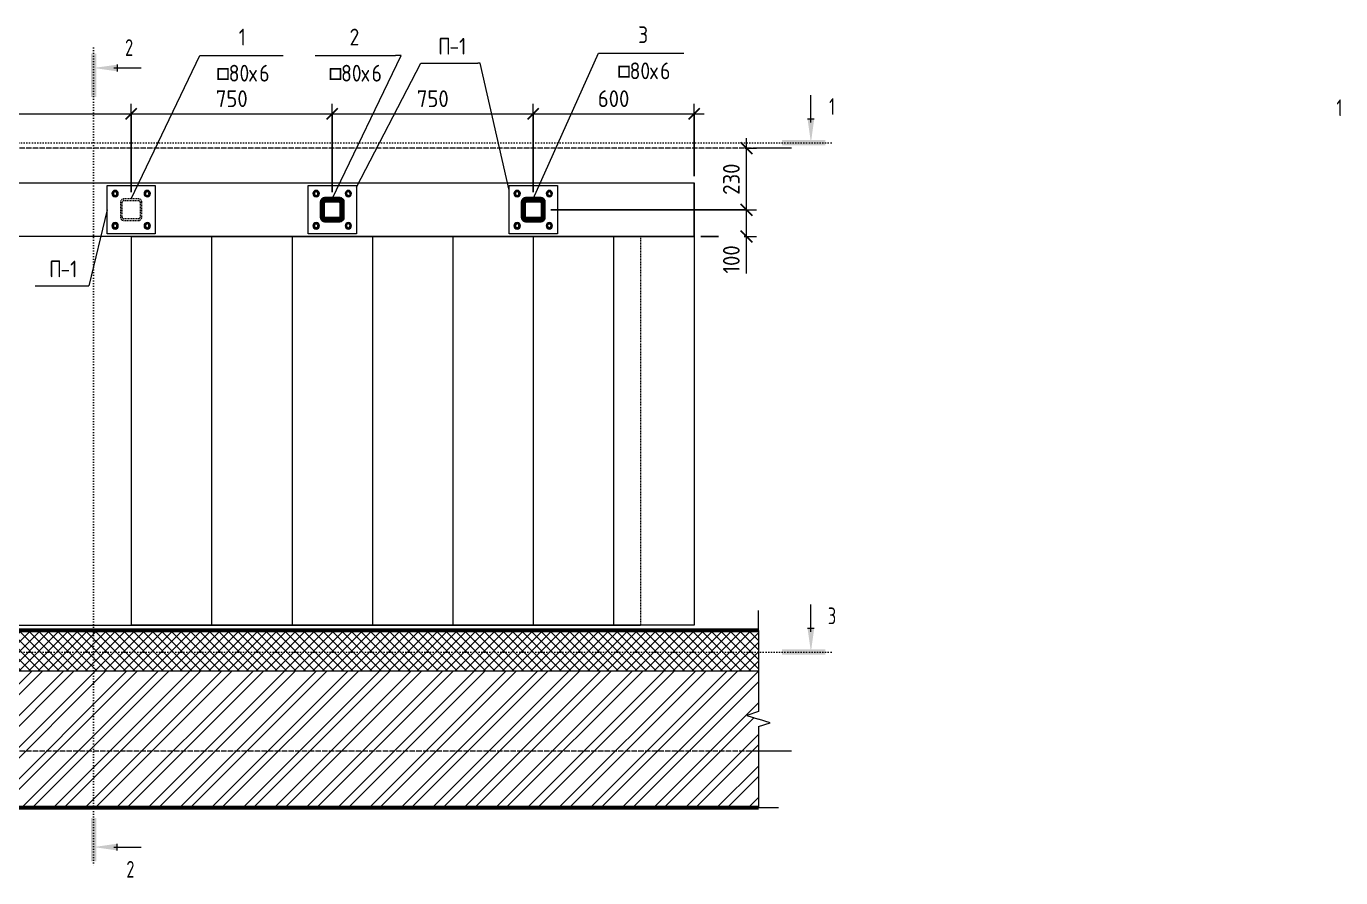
# Model space of a CAD drawing. Header units: millimetres. Extents: x 37710 to 88439, y -33428 to 33849.
# Drawn here: x 42149 to 47052, y 30673 to 33849 of the extents above; entities that cross this region are included whole.
import ezdxf

# ---------------------------------------------------------------- set-up
doc = ezdxf.new("R2010")
doc.units = ezdxf.units.MM
for name, pattern in [('01 Штриховая _4 мм_', [6, 3.5, -2.5]), ('02 Штрихпунктирная _20 мм_', [25, 20, -2.5, 0, -2.5]), ('04 Пунктир 10мм', [10, 0, -10])]:
    doc.linetypes.add(name, pattern=pattern)
for name, color, linetype, lineweight in [('AA_Dim', 7, 'Continuous', 9), ('AA_Dim-25', 7, 'Continuous', 9), ('AA_Oformlenie', 7, 'Continuous', 9), ('AA_Razrez', 7, 'Continuous', 9), ('AA_Vinoska', 7, 'Continuous', 9), ('AF_Balki', 7, 'Continuous', 20), ('AF_Element', 7, 'Continuous', 20), ('AF_Element_Опалубка', 253, 'Continuous', 20), ('AF_Perekritie', 7, 'Continuous', 20), ('AF_Perekritie_Опалубка', 253, 'Continuous', 20), ('AF_Stena', 7, 'Continuous', 60), ('AF_Stena_Опалубка', 253, 'Continuous', 20), ('KR_Colonna_KG', 7, 'Continuous', 20), ('KR_Detal', 7, 'Continuous', 20), ('KR_Fundament', 7, 'Continuous', 20), ('Оси', 7, 'Continuous', 9)]:
    doc.layers.add(name, color=color, linetype=linetype, lineweight=lineweight)
doc.styles.add('ISOCPEUR_1', font='isocpeur.ttf', dxfattribs={"width": 0.9, "height": 62.5})
doc.styles.add('ISOCPEUR_2', font='isocpeur.ttf', dxfattribs={"width": 0.85, "height": 62.5})
doc.styles.add('ISOCPEUR_3', font='isocpeur.ttf', dxfattribs={"width": 0.85, "height": 62.5})
doc.styles.add('ISOCPEUR_4', font='isocpeur.ttf', dxfattribs={"width": 0.7, "height": 62.5})
doc.dimstyles.new('01_Точн_3_знака__непрозр_', dxfattribs={"dimscale": 304.8, "dimtxt": 62.248823, "dimasz": 0.139436, "dimexe": 0.123031, "dimexo": 0.082021, "dimgap": 0.020505, "dimtad": 1, "dimdec": 3, "dimrnd": 0.001, "dimdsep": 46, "dimtxsty": 'ISOCPEUR_1', "dimblk1": 'OBLIQUE', "dimblk2": 'OBLIQUE', "dimsah": 1, "dimcen": 0.09, "dimdle": 0.123031, "dimazin": 0, "dimtfac": 1, "dimtdec": 4, "dimtix": 1, "dimtmove": 1, "dimatfit": 3, "dimfxl": 1, "dimtvp": 1, "dimtfill": 1, "dimtolj": 1, "dimtzin": 0, "dimlwd": 18, "dimlwe": 18, "dimarcsym": 2})
doc.dimstyles.new('01_Точн_3_знака__непрозр__1', dxfattribs={"dimscale": 304.8, "dimtxt": 62.248823, "dimasz": 0.139436, "dimexe": 0.123031, "dimexo": 0.082021, "dimgap": 0.020505, "dimtad": 1, "dimdec": 3, "dimrnd": 0.001, "dimdsep": 46, "dimtxsty": 'ISOCPEUR_1', "dimblk1": 'OBLIQUE', "dimblk2": 'OBLIQUE', "dimsah": 1, "dimcen": 0.09, "dimdle": 0.123031, "dimazin": 0, "dimtfac": 1, "dimtdec": 4, "dimtix": 1, "dimtmove": 0, "dimatfit": 3, "dimfxl": 1, "dimtvp": 1, "dimtfill": 1, "dimtolj": 1, "dimtzin": 0, "dimlwd": 18, "dimlwe": 18, "dimarcsym": 2})

# ---------------------------------------------------------------- blocks, each defined once
blk = doc.blocks.new('Лестница - Лестница-3665204-ВК_КМ')
at = {"layer": 'AF_Perekritie'}
for p, q in [((42540.1, 33065), (42840.1, 33065)), ((42540.1, 33065), (42540.1, 31615)), ((44040, 33065), (42840.1, 33065)), ((42840.1, 33065), (42840.1, 31615)), ((43140.1, 33065), (43140.1, 31615)), ((43440.1, 33065), (43440.1, 31615)), ((43740.1, 33065), (44040.1, 33065)), ((43740.1, 33065), (43740.1, 31615)), ((44040.1, 33065), (44340.1, 33065)), ((44040.1, 33065), (44040.1, 31615)), ((44340.1, 33065), (44640.1, 33065)), ((44340.1, 31615), (44340.1, 33065)), ((44640.1, 33065), (44640.1, 31615)), ((42840.1, 31615), (42540.1, 31615)), ((42840.1, 31615), (44040, 31615)), ((44040.1, 31615), (43740.1, 31615)), ((44340.1, 31615), (44040.1, 31615)), ((44640.1, 31615), (44340.1, 31615))]:
    blk.add_line(p, q, dxfattribs=at)
blk = doc.blocks.new('Песок ср крупн - Песок ср крупн-3745068-ВК_КМ')
at = {"layer": 'AF_Element'}
for p, q in [((42840.1, 33065), (44400.6, 33065)), ((42840.1, 33065), (42840.1, 31615)), ((44400.6, 33065), (44440.1, 33065)), ((44400.6, 31615), (42840.1, 31615)), ((44440.1, 31615), (44400.6, 31615))]:
    blk.add_line(p, q, dxfattribs=at)
blk = doc.blocks.new('243_Профиль гнутый сварной квадратный _НесКол_2ур_ - 80х6-3830769-ВК_КМ')
at = {"layer": 'KR_Colonna_KG', "lineweight": 60}
for p, q in [((-40, 28), (-40, -28)), ((-34, -28), (-34, 28)), ((28, 40), (-28, 40)), ((-28, 34), (28, 34)), ((34, 28), (34, -28)), ((40, -28), (40, 28)), ((28, -34), (-28, -34)), ((-28, -40), (28, -40))]:
    blk.add_line(p, q, dxfattribs=at)
for centre, radius, start, end in [((-28, 28), 12, 90, 180), ((-28, 28), 6, 90, 180), ((28, 28), 12, 360, 90), ((28, 28), 6, 0, 90), ((-28, -28), 12, 180, 270), ((-28, -28), 6, 180, 270), ((28, -28), 6, 270, 0), ((28, -28), 12, 270, 360)]:
    blk.add_arc(centre, radius, start, end, dxfattribs=at)
blk = doc.blocks.new('354_Прокат Лист _НесКаркас_РабПлоск_ - 354_Прокат Лист _НесКаркас_РабПлоск_-3812820-ВК_КМ')
at = {"layer": 'AF_Balki'}
for p, q in [((-40, -90), (-40, 90)), ((-40, 90), (140, 90)), ((140, 90), (140, -90)), ((140, -90), (-40, -90))]:
    blk.add_line(p, q, dxfattribs=at)
blk = doc.blocks.new('354_Анкер клиновой _СоедНесК_РабПлоск_ - M12x120_20-3789180-ВК_КМ')
at = {"layer": 'KR_Detal'}
for start, end in [(120, 180), (90, 120), (60, 90), (360, 60), (180, 240), (240, 270), (270, 300), (300, 360)]:
    blk.add_arc((0, 0), 9, start, end, dxfattribs=at)
for points in [[(-9, 5.2), (-8.3, 5.6), (-6.8, 6.5), (-5.3, 7.3), (-4.5, 7.8)], [(-9, 0), (-9, 0.9), (-9, 2.7), (-9, 4.4), (-9, 5.2)], [(-4.5, 7.8), (-3.7, 8.2), (-2.2, 9.1), (-0.7, 10), (0, 10.4)], [(0, 10.4), (0.7, 10), (2.2, 9.1), (3.7, 8.2), (4.5, 7.8)], [(4.5, 7.8), (5.3, 7.3), (6.8, 6.5), (8.3, 5.6), (9, 5.2)], [(9, 5.2), (9, 4.4), (9, 2.7), (9, 0.9), (9, 0)], [(-9, -5.2), (-9, -4.4), (-9, -2.7), (-9, -0.9), (-9, 0)], [(-4.5, -7.8), (-5.3, -7.3), (-6.8, -6.5), (-8.3, -5.6), (-9, -5.2)], [(0, -10.4), (-0.7, -10), (-2.2, -9.1), (-3.7, -8.2), (-4.5, -7.8)], [(4.5, -7.8), (3.7, -8.2), (2.2, -9.1), (0.7, -10), (0, -10.4)], [(9, -5.2), (8.3, -5.6), (6.8, -6.5), (5.3, -7.3), (4.5, -7.8)], [(9, 0), (9, -0.9), (9, -2.7), (9, -4.4), (9, -5.2)]]:
    blk.add_open_spline(points, degree=3, dxfattribs=at)
blk = doc.blocks.new('243_Профиль гнутый сварной квадратный _НесКол_2ур_ - 80х6-3831150-ВК_КМ')
at = {"layer": 'KR_Colonna_KG', "lineweight": 60}
for p, q in [((-40, 28), (-40, -28)), ((-34, -28), (-34, 28)), ((28, 40), (-28, 40)), ((-28, 34), (28, 34)), ((34, 28), (34, -28)), ((40, -28), (40, 28)), ((28, -34), (-28, -34)), ((-28, -40), (28, -40))]:
    blk.add_line(p, q, dxfattribs=at)
for centre, radius, start, end in [((-28, 28), 12, 90, 180), ((-28, 28), 6, 90, 180), ((28, 28), 12, 360, 90), ((28, 28), 6, 0, 90), ((-28, -28), 12, 180, 270), ((-28, -28), 6, 180, 270), ((28, -28), 12, 270, 360), ((28, -28), 6, 270, 0)]:
    blk.add_arc(centre, radius, start, end, dxfattribs=at)
blk = doc.blocks.new('354_Шайба_ГОСТ 11371-78_СоедНесК_РабПлоск_ - Шайба_ГОСТ 11371-78-V1-ВК_КМ')
at = {"layer": 'KR_Detal'}
for start, end in [(0, 180), (180, 0)]:
    blk.add_arc((0, 0), 12, start, end, dxfattribs=at)
at = {"layer": 'KR_Detal', "linetype": '01 Штриховая _4 мм_', "lineweight": 9}
for start, end in [(0, 180), (180, 360)]:
    blk.add_arc((0, 0), 6.5, start, end, dxfattribs=at)
blk = doc.blocks.new('243_Профиль гнутый сварной квадратный _НесКол_2ур_ - 80х6-3831528-ВК_КМ')
at = {"layer": 'KR_Colonna_KG', "linetype": '01 Штриховая _4 мм_', "lineweight": 9}
for p, q in [((-40, 28), (-40, -28)), ((-34, -28), (-34, 28)), ((28, 40), (-28, 40)), ((-28, 34), (28, 34)), ((34, 28), (34, -28)), ((40, -28), (40, 28)), ((28, -34), (-28, -34)), ((-28, -40), (28, -40))]:
    blk.add_line(p, q, dxfattribs=at)
for centre, radius, start, end in [((-28, 28), 12, 90, 180), ((-28, 28), 6, 90, 180), ((28, 28), 12, 360, 90), ((28, 28), 6, 0, 90), ((-28, -28), 12, 180, 270), ((-28, -28), 6, 180, 270), ((28, -28), 12, 270, 360), ((28, -28), 6, 270, 0)]:
    blk.add_arc(centre, radius, start, end, dxfattribs=at)
blk = doc.blocks.new('011_ЛинияОбрыва _ЭлУзла_Линия_ - Тип 1-3698684-ВК_КМ')
at = {"layer": 'AA_Oformlenie'}
for p, q in [((0, 0), (302.5, 0)), ((358.2, 0), (660, 0))]:
    blk.add_line(p, q, dxfattribs=at)
blk = doc.blocks.new('011_ЛинияОбрыва _ЭлУзла_Линия_ - Тип 1-3699770-ВК_КМ')
at = {"layer": 'AA_Oformlenie'}
for p, q in [((0, 0), (3692.5, 0)), ((3748.2, 0), (6563.7, 0))]:
    blk.add_line(p, q, dxfattribs=at)
blk = doc.blocks.new('DIMBLOCK6-ВК_КМ')
at = {"layer": 'AA_Dim-25', "lineweight": 18}
for p, q in [((41540.1, 33230), (41540.1, 33560)), ((42540.1, 33230), (42540.1, 33560)), ((41540.1, 33522.5), (42540.1, 33522.5)), ((41540.1, 33522.5), (41540.1, 33230)), ((42540.1, 33522.5), (42540.1, 33230))]:
    blk.add_line(p, q, dxfattribs=at)
at = {"layer": 'AA_Dim-25', "lineweight": 30}
for p, q in [((41540.1, 33522.5), (41561.3, 33543.7)), ((42540.1, 33522.5), (42561.3, 33543.7)), ((41540.1, 33522.5), (41518.8, 33501.2)), ((42540.1, 33522.5), (42518.8, 33501.2))]:
    blk.add_line(p, q, dxfattribs=at)
at = {"layer": 'AA_Dim-25', "color": 0, "lineweight": 18, "insert": (41966.4, 33610.4), "char_height": 62.5, "width": 176.691, "attachment_point": 1, "line_spacing_factor": 1.149209, "style": 'ISOCPEUR_1', "bg_fill": 3, "box_fill_scale": 1.25, "bg_fill_color": 256, "bg_fill_true_color": 13158600, "bg_fill_transparency": 0}
blk.add_mtext('1000', dxfattribs=at)
blk = doc.blocks.new('_Oblique')
at = {"color": 0, "linetype": 'ByBlock', "lineweight": -2}
blk.add_line((-0.5, -0.5), (0.5, 0.5), dxfattribs=at)
blk = doc.blocks.new('DIMBLOCK7-ВК_КМ')
at = {"layer": 'AA_Dim-25', "lineweight": 18}
for p, q in [((42540.1, 33230), (42540.1, 33560)), ((43290.1, 33230), (43290.1, 33560)), ((42540.1, 33522.5), (43290.1, 33522.5)), ((42540.1, 33522.5), (42540.1, 33230)), ((43290.1, 33522.5), (43290.1, 33230))]:
    blk.add_line(p, q, dxfattribs=at)
at = {"layer": 'AA_Dim-25', "lineweight": 30}
for p, q in [((42540.1, 33522.5), (42561.3, 33543.7)), ((43290.1, 33522.5), (43311.3, 33543.7)), ((42540.1, 33522.5), (42518.8, 33501.2)), ((43290.1, 33522.5), (43268.8, 33501.2))]:
    blk.add_line(p, q, dxfattribs=at)
at = {"layer": 'AA_Dim-25', "color": 0, "lineweight": 18, "insert": (42855.8, 33610.4), "char_height": 62.5, "width": 142.215, "attachment_point": 1, "line_spacing_factor": 1.149209, "style": 'ISOCPEUR_1', "bg_fill": 3, "box_fill_scale": 1.25, "bg_fill_color": 256, "bg_fill_true_color": 13158600, "bg_fill_transparency": 0}
blk.add_mtext('750', dxfattribs=at)
blk = doc.blocks.new('DIMBLOCK8-ВК_КМ')
at = {"layer": 'AA_Dim-25', "lineweight": 18}
for p, q in [((43290.1, 33230), (43290.1, 33560)), ((44040.1, 33230), (44040.1, 33560)), ((43290.1, 33522.5), (44040.1, 33522.5)), ((43290.1, 33522.5), (43290.1, 33230)), ((44040.1, 33522.5), (44040.1, 33230))]:
    blk.add_line(p, q, dxfattribs=at)
at = {"layer": 'AA_Dim-25', "lineweight": 30}
for p, q in [((43290.1, 33522.5), (43311.3, 33543.7)), ((44040.1, 33522.5), (44061.3, 33543.7)), ((43290.1, 33522.5), (43268.8, 33501.2)), ((44040.1, 33522.5), (44018.8, 33501.2))]:
    blk.add_line(p, q, dxfattribs=at)
at = {"layer": 'AA_Dim-25', "color": 0, "lineweight": 18, "insert": (43605.8, 33610.4), "char_height": 62.5, "width": 142.215, "attachment_point": 1, "line_spacing_factor": 1.149209, "style": 'ISOCPEUR_1', "bg_fill": 3, "box_fill_scale": 1.25, "bg_fill_color": 256, "bg_fill_true_color": 13158600, "bg_fill_transparency": 0}
blk.add_mtext('750', dxfattribs=at)
blk = doc.blocks.new('DIMBLOCK9-ВК_КМ')
at = {"layer": 'AA_Dim-25', "lineweight": 18}
for p, q in [((44040.1, 33230), (44040.1, 33560)), ((44640.1, 33290), (44640.1, 33560)), ((44040.1, 33522.5), (44677.6, 33522.5)), ((44040.1, 33522.5), (44040.1, 33230)), ((44640.1, 33522.5), (44640.1, 33290))]:
    blk.add_line(p, q, dxfattribs=at)
at = {"layer": 'AA_Dim-25', "lineweight": 30}
for p, q in [((44040.1, 33522.5), (44061.3, 33543.7)), ((44640.1, 33522.5), (44661.3, 33543.7)), ((44040.1, 33522.5), (44018.8, 33501.2)), ((44640.1, 33522.5), (44618.8, 33501.2))]:
    blk.add_line(p, q, dxfattribs=at)
at = {"layer": 'AA_Dim-25', "color": 0, "lineweight": 18, "insert": (44280.8, 33610.4), "char_height": 62.5, "width": 142.215, "attachment_point": 1, "line_spacing_factor": 1.149209, "style": 'ISOCPEUR_1', "bg_fill": 3, "box_fill_scale": 1.25, "bg_fill_color": 256, "bg_fill_true_color": 13158600, "bg_fill_transparency": 0}
blk.add_mtext('600', dxfattribs=at)
blk = doc.blocks.new('043_М_Балки_Полка - Позиция_дп8-3812752-ВК_КМ')
at = {"layer": 'AA_Vinoska'}
blk.add_line((-4, 0), (4, 0), dxfattribs=at)
blk = doc.blocks.new('DIMBLOCK16-ВК_КМ')
at = {"layer": 'AA_Dim-25', "lineweight": 18}
for p, q in [((44105.1, 33165), (44873.2, 33165)), ((44835.7, 33165), (44105.1, 33165)), ((44835.7, 33027.5), (44835.7, 33165)), ((44835.7, 33059.7), (44835.7, 33115)), ((44665.1, 33065), (44873.2, 33065)), ((44835.7, 33065), (44665.1, 33065)), ((44835.7, 32927), (44835.7, 33059.7))]:
    blk.add_line(p, q, dxfattribs=at)
at = {"layer": 'AA_Dim-25', "lineweight": 30}
for p, q in [((44835.7, 33165), (44814.4, 33186.2)), ((44835.7, 33165), (44856.9, 33143.7)), ((44835.7, 33065), (44814.4, 33086.2)), ((44835.7, 33065), (44856.9, 33043.7))]:
    blk.add_line(p, q, dxfattribs=at)
at = {"layer": 'AA_Dim-25', "color": 0, "lineweight": 18, "insert": (44747.8, 32927), "char_height": 62.5, "width": 129.286, "attachment_point": 1, "rotation": 90, "line_spacing_factor": 1.149209, "style": 'ISOCPEUR_1', "bg_fill": 3, "box_fill_scale": 1.25, "bg_fill_color": 256, "bg_fill_true_color": 13158600, "bg_fill_transparency": 0}
blk.add_mtext('100', dxfattribs=at)
blk = doc.blocks.new('DIMBLOCK17-ВК_КМ')
at = {"layer": 'AA_Dim-25', "lineweight": 30}
for p, q in [((44835.7, 33395), (44814.4, 33416.2)), ((44835.7, 33395), (44856.9, 33373.7)), ((44835.7, 33165), (44814.4, 33186.2)), ((44835.7, 33165), (44856.9, 33143.7))]:
    blk.add_line(p, q, dxfattribs=at)
at = {"layer": 'AA_Dim-25', "lineweight": 18}
for p, q in [((44830.6, 33395), (44873.2, 33395)), ((44835.7, 33395), (44830.6, 33395)), ((44835.7, 33165), (44835.7, 33432.5)), ((44105.1, 33165), (44873.2, 33165)), ((44835.7, 33165), (44105.1, 33165))]:
    blk.add_line(p, q, dxfattribs=at)
at = {"layer": 'AA_Dim-25', "color": 0, "lineweight": 18, "insert": (44747.8, 33220.7), "char_height": 62.5, "width": 142.215, "attachment_point": 1, "rotation": 90, "line_spacing_factor": 1.149209, "style": 'ISOCPEUR_1', "bg_fill": 3, "box_fill_scale": 1.25, "bg_fill_color": 256, "bg_fill_true_color": 13158600, "bg_fill_transparency": 0}
blk.add_mtext('230', dxfattribs=at)
blk = doc.blocks.new('043_М_КолонныКМ - Позиция_Наименование_дп14-3816205-ВК_КМ')
at = {"layer": 'AA_Vinoska'}
blk.add_line((-6, 0), (6, 0), dxfattribs=at)
blk = doc.blocks.new('Разрез - Номер узла_ спереди-394134-ВК_КМ')
at = {"layer": 'AA_Razrez'}
for points in [[(7.33, 0.4), (7.33, -0.39), (0.87, -0.39), (0.87, 0.4)], [(3.5, -3.53), (2.5, -3.53), (3, 0)]]:
    blk.add_hatch(color=256, dxfattribs=at).paths.add_polyline_path(points)
for p, q in [((2.5, -3.53), (3.5, -3.53)), ((3, -3), (3, -7.1))]:
    blk.add_line(p, q, dxfattribs=at)
blk = doc.blocks.new('Разрез - Номер узла_ сзади-394133-ВК_КМ')
at = {"layer": 'AA_Razrez'}
for points in [[(7.33, 0.4), (7.33, -0.39), (0.87, -0.39), (0.87, 0.4)], [(3.5, -3.53), (2.5, -3.53), (3, 0)]]:
    blk.add_hatch(color=256, dxfattribs=at).paths.add_polyline_path(points)
for p, q in [((2.5, -3.53), (3.5, -3.53)), ((3, -3), (3, -7.1))]:
    blk.add_line(p, q, dxfattribs=at)

msp = doc.modelspace()

# ---------------------------------------------------------------- hatches: boundary and pattern name
at = {"layer": 'AF_Stena', "lineweight": 9}
h = msp.add_hatch(dxfattribs=at)
h.set_pattern_fill('FP_1', color=256, style=0, pattern_type=2)
h.set_pattern_definition([(45, (0, 0), (-17.67767, 17.67767), []), (135, (0, 0), (-17.67767, -17.67767), [])])
h.paths.add_polyline_path([(44880.0616, 31445), (44880.0616, 31595), (38316.4073, 31595), (38316.4073, 31445), (43440.179, 31445)])
h = msp.add_hatch(dxfattribs=at)
h.set_pattern_fill('FP_2', color=256, style=0, pattern_type=2)
h.set_pattern_definition([(45, (0, 0), (-58.93311, 58.93311), []), (45, (39.29, 0), (-58.93311, 58.93311), [])])
h.paths.add_polyline_path([(44880.0616, 30935), (44880.0616, 31236.8457), (44860.4353, 31236.8457), (44860.4353, 31265), (44880.0616, 31265), (44836.7603, 31278.75), (44880.0616, 31292.5), (44880.0616, 31445), (38316.4073, 31445), (38316.4073, 31293.1543), (38336.0337, 31293.1543), (38336.0337, 31265), (38316.4073, 31265), (38359.7086, 31251.25), (38316.4073, 31237.5), (38316.4073, 30935), (41131.9073, 30935), (41131.9073, 30954.6264), (41160.0616, 30954.6264), (41160.0616, 30935), (41173.8116, 30978.3013), (41187.5616, 30935), (44860.4353, 30935)])

# ---------------------------------------------------------------- linework, layer by layer
at = {"layer": 'AA_Razrez', "linetype": '04 Пунктир 10мм'}
msp.add_line((45150.9091, 31515), (37775.8071, 31515), dxfattribs=at)
at = {"layer": 'AA_Vinoska'}
for p, q in [((42795.9087, 33740.244), (42806.7061, 33740.244)), ((43547.4837, 33740.244), (43525.8468, 33740.244)), ((44283.34, 33748.977), (44302.3873, 33748.977)), ((43620.2344, 33711.1122), (43632.7365, 33711.1122)), ((43841.3991, 33711.1122), (43832.7365, 33711.1122)), ((42450.0616, 33165), (42381.6, 32880.433)), ((44880.0616, 31595), (44880.0616, 31670)), ((44880.0616, 31292.5), (44836.7603, 31278.75)), ((44836.7603, 31278.75), (44880.0616, 31265)), ((44923.3867, 31250.9228), (44880.0616, 31265)), ((44880.0616, 31236.8457), (44923.3867, 31250.9228)), ((44880.0616, 30935), (44955.0616, 30935))]:
    msp.add_line(p, q, dxfattribs=at)
at = {"layer": 'AF_Stena', "linetype": '01 Штриховая _4 мм_', "lineweight": 20}
msp.add_line((44440.0616, 33065), (44440.0616, 31615), dxfattribs=at)
at = {"layer": 'AF_Stena_Опалубка'}
for p, q in [((38680.0616, 33265), (44640.0616, 33265)), ((44640.0616, 33065), (44640.0616, 33265)), ((44640.0616, 33065), (38680.0616, 33065)), ((38316.4073, 31445), (44880.0616, 31445))]:
    msp.add_line(p, q, dxfattribs=at)
at = {"layer": 'AF_Stena_Опалубка', "lineweight": 60}
for p, q in [((44880.0616, 31595), (38316.4073, 31595)), ((41187.5616, 30935), (44880.0616, 30935))]:
    msp.add_line(p, q, dxfattribs=at)
at = {"layer": 'KR_Fundament'}
for p, q in [((38480.0616, 33265), (44640.0616, 33265)), ((44640.0616, 33265), (44640.0616, 31615)), ((38680.0616, 31615), (44440.0616, 31615)), ((44640.0616, 31615), (44440.1112, 31615))]:
    msp.add_line(p, q, dxfattribs=at)
at = {"layer": 'Оси', "linetype": '02 Штрихпунктирная _20 мм_'}
for p, q in [((44878.782, 33395), (38284.0156, 33395)), ((44878.782, 31145), (38284.0156, 31145))]:
    msp.add_line(p, q, dxfattribs=at)
at = {"layer": 'Оси'}
for p, q in [((45003.782, 33395), (44878.782, 33395)), ((45003.782, 31145), (44878.782, 31145))]:
    msp.add_line(p, q, dxfattribs=at)

# ---------------------------------------------------------------- block references
at = {"layer": 'AA_Oformlenie'}
for name, p, rotation in [('011_ЛинияОбрыва _ЭлУзла_Линия_ - Тип 1-3698684-ВК_КМ', (44880.0616, 31595), 270), ('011_ЛинияОбрыва _ЭлУзла_Линия_ - Тип 1-3699770-ВК_КМ', (44880.0616, 30935), 180)]:
    msp.add_blockref(name, p, dxfattribs=dict(at, rotation=rotation))
at = {"layer": 'AA_Razrez', "xscale": 24.99999999999999, "yscale": 24.99999999999999, "zscale": 24.99999999999999}
for p, rotation in [((45150.9091, 33415), 180), ((45150.9091, 31515), 180), ((42400.0616, 30712.3152), 89.99999999999947)]:
    msp.add_blockref('Разрез - Номер узла_ спереди-394134-ВК_КМ', p, dxfattribs=dict(at, rotation=rotation))
at = {"layer": 'AA_Vinoska', "xscale": 24.99999999999999, "yscale": 24.99999999999999, "zscale": 24.99999999999999}
for name, p in [('043_М_КолонныКМ - Позиция_Наименование_дп14-3816205-ВК_КМ', (42956.7061, 33740.244)), ('043_М_КолонныКМ - Позиция_Наименование_дп14-3816205-ВК_КМ', (43375.8468, 33740.244)), ('043_М_КолонныКМ - Позиция_Наименование_дп14-3816205-ВК_КМ', (44452.3873, 33748.977)), ('043_М_Балки_Полка - Позиция_дп8-3812752-ВК_КМ', (43732.7365, 33711.1122)), ('043_М_Балки_Полка - Позиция_дп8-3812752-ВК_КМ', (42281.6, 32880.433))]:
    msp.add_blockref(name, p, dxfattribs=at)
at = {"layer": 'AF_Balki'}
for p in [(42490.0616, 33165), (43240.0616, 33165), (43990.0616, 33165)]:
    msp.add_blockref('354_Прокат Лист _НесКаркас_РабПлоск_ - 354_Прокат Лист _НесКаркас_РабПлоск_-3812820-ВК_КМ', p, dxfattribs=at)
at = {"layer": 'AF_Element_Опалубка'}
msp.add_blockref('Песок ср крупн - Песок ср крупн-3745068-ВК_КМ', (0, 0), dxfattribs=at)
at = {"layer": 'AF_Perekritie_Опалубка'}
msp.add_blockref('Лестница - Лестница-3665204-ВК_КМ', (0, 0), dxfattribs=at)
at = {"layer": 'KR_Colonna_KG', "linetype": '01 Штриховая _4 мм_', "lineweight": 9}
msp.add_blockref('243_Профиль гнутый сварной квадратный _НесКол_2ур_ - 80х6-3831528-ВК_КМ', (42540.0616, 33165), dxfattribs=at)
at = {"layer": 'KR_Colonna_KG', "lineweight": 60}
for name, p in [('243_Профиль гнутый сварной квадратный _НесКол_2ур_ - 80х6-3831150-ВК_КМ', (43290.0616, 33165)), ('243_Профиль гнутый сварной квадратный _НесКол_2ур_ - 80х6-3830769-ВК_КМ', (44040.0616, 33165))]:
    msp.add_blockref(name, p, dxfattribs=at)
at = {"layer": 'KR_Detal', "linetype": '01 Штриховая _4 мм_', "lineweight": 9}
for p in [(42480.0616, 33225), (42600.0616, 33225), (43230.0616, 33225), (43350.0616, 33225), (43980.0616, 33225), (44100.0616, 33225), (42480.0616, 33105), (42600.0616, 33105), (43230.0616, 33105), (43350.0616, 33105), (43980.0616, 33105), (44100.0616, 33105)]:
    msp.add_blockref('354_Шайба_ГОСТ 11371-78_СоедНесК_РабПлоск_ - Шайба_ГОСТ 11371-78-V1-ВК_КМ', p, dxfattribs=at)
at = {"layer": 'KR_Detal'}
for p in [(42480.0616, 33225), (42600.0616, 33225), (43230.0616, 33225), (43350.0616, 33225), (43980.0616, 33225), (44100.0616, 33225), (42480.0616, 33105), (42600.0616, 33105), (43230.0616, 33105), (43350.0616, 33105), (43980.0616, 33105), (44100.0616, 33105)]:
    msp.add_blockref('354_Анкер клиновой _СоедНесК_РабПлоск_ - M12x120_20-3789180-ВК_КМ', p, dxfattribs=at)

# ---------------------------------------------------------------- texts
at = {"layer": 'AA_Razrez', "char_height": 62.5, "attachment_point": 1, "style": 'ISOCPEUR_4'}
for s, insert, width in [('\\fISOCPEUR|b0|i0|c204|p34|;\\W.7;2', (42517.4148, 33801.1397), 37.879734), ('\\fISOCPEUR|b0|i0|c204|p34|;\\W.7;1', (45143.8947, 33581.1728), 26.656109), ('\\fISOCPEUR|b0|i0|c204|p34|;\\W.7;1', (47036.7773, 33576.3793), 26.656109), ('\\fISOCPEUR|b0|i0|c204|p34|;\\W.7;3', (45139.3447, 31681.1728), 37.879734), ('\\fISOCPEUR|b0|i0|c204|p34|;\\W.7;2', (42522.2084, 30735.5307), 37.879734)]:
    msp.add_mtext(s, dxfattribs=dict(at, insert=insert, width=width))
at = {"layer": 'AA_Vinoska', "char_height": 62.5, "attachment_point": 1}
for s, insert, width, style in [('\\fISOCPEUR|b0|i0|c204|p34|;\\W.85;1', (42941.288, 33840.3072), 32.368133, 'ISOCPEUR_2'), ('\\fISOCPEUR|b0|i0|c204|p34|;\\W.85;2', (43354.9038, 33840.3072), 45.99682, 'ISOCPEUR_2'), ('\\fISOCPEUR|b0|i0|c204|p34|;\\W.85;3', (44431.4443, 33849.0402), 45.99682, 'ISOCPEUR_2'), ('\\fISOCPEUR|b0|i0|c204|p34|;\\W.85;П', (43685.1891, 33806.0465), 51.107578, 'ISOCPEUR_2'), ('-1', (43727.3571, 33806.0465), 78.364953, 'ISOCPEUR_2'), ('\\fISOCPEUR|b0|i0|c130|p34|;\\W.85;□', (44351.8634, 33714.2991), 57.921922, 'ISOCPEUR_3'), ('80', (44399.6538, 33714.2991), 91.993641, 'ISOCPEUR_2'), ('\\fISOCPEUR|b0|i0|c204|p34|;\\W.85;х', (44475.5561, 33714.2991), 45.99682, 'ISOCPEUR_2'), ('\\fISOCPEUR|b0|i0|c204|p34|;\\W.85;6', (44513.5073, 33714.2991), 45.99682, 'ISOCPEUR_2'), ('\\fISOCPEUR|b0|i0|c204|p34|;\\W.85;П', (42234.0526, 32975.3673), 51.107578, 'ISOCPEUR_2'), ('-1', (42276.2206, 32975.3673), 78.364953, 'ISOCPEUR_2')]:
    msp.add_mtext(s, dxfattribs=dict(at, insert=insert, width=width, style=style))

# ---------------------------------------------------------------- next in the draw order: dimensions: what is measured, and where the dimension line sits
at = {"layer": 'AA_Dim', "lineweight": 18}
dim = msp.add_linear_dim(base=(42540.0616, 33522.4641), p1=(41540.0616, 33205), p2=(42540.0616, 33205), dimstyle='01_Точн_3_знака__непрозр__1', override={"dimpost": '<>', "dimfxl": 1000}, dxfattribs=at)
dim.commit()
dim.dimension.update_dxf_attribs({"geometry": 'DIMBLOCK6-ВК_КМ', "text_midpoint": (42040.0616, 33559.9641)})

# ---------------------------------------------------------------- next in the draw order: linework, layer by layer
at = {"layer": 'AA_Razrez', "linetype": '04 Пунктир 10мм'}
msp.add_line((42400.0616, 33768.678), (42400.0616, 30712.3152), dxfattribs=at)

# ---------------------------------------------------------------- next in the draw order: dimensions: what is measured, and where the dimension line sits
at = {"layer": 'AA_Dim', "lineweight": 18}
dim = msp.add_linear_dim(base=(43290.0616, 33522.4641), p1=(42540.0616, 33205), p2=(43290.0616, 33205), dimstyle='01_Точн_3_знака__непрозр__1', override={"dimpost": '<>', "dimfxl": 750}, dxfattribs=at)
dim.commit()
dim.dimension.update_dxf_attribs({"geometry": 'DIMBLOCK7-ВК_КМ', "text_midpoint": (42915.0616, 33559.9641)})

# ---------------------------------------------------------------- next in the draw order: linework, layer by layer
at = {"layer": 'AA_Vinoska'}
msp.add_line((42540.0616, 33205), (42795.9087, 33740.244), dxfattribs=at)

# ---------------------------------------------------------------- next in the draw order: block references
at = {"layer": 'AA_Razrez', "extrusion": (0, 0, -1), "xscale": 24.99999999999999, "yscale": 24.99999999999999, "zscale": 24.99999999999999, "rotation": 270.0000000000003}
msp.add_blockref('Разрез - Номер узла_ сзади-394133-ВК_КМ', (-42400.0616, 33768.678), dxfattribs=at)

# ---------------------------------------------------------------- next in the draw order: texts
at = {"layer": 'AA_Vinoska', "char_height": 62.5, "attachment_point": 1}
for s, insert, width, style in [('\\fISOCPEUR|b0|i0|c130|p34|;\\W.85;□', (42856.1822, 33705.566), 57.921922, 'ISOCPEUR_3'), ('80', (42903.9725, 33705.566), 91.993641, 'ISOCPEUR_2'), ('\\fISOCPEUR|b0|i0|c204|p34|;\\W.85;6', (43017.8261, 33705.566), 45.99682, 'ISOCPEUR_2'), ('\\fISOCPEUR|b0|i0|c204|p34|;\\W.85;х', (42979.8749, 33705.566), 45.99682, 'ISOCPEUR_2')]:
    msp.add_mtext(s, dxfattribs=dict(at, insert=insert, width=width, style=style))

# ---------------------------------------------------------------- next in the draw order: dimensions: what is measured, and where the dimension line sits
at = {"layer": 'AA_Dim', "lineweight": 18}
dim = msp.add_linear_dim(base=(44040.0616, 33522.4641), p1=(43290.0616, 33205), p2=(44040.0616, 33205), dimstyle='01_Точн_3_знака__непрозр__1', override={"dimpost": '<>', "dimfxl": 750}, dxfattribs=at)
dim.commit()
dim.dimension.update_dxf_attribs({"geometry": 'DIMBLOCK8-ВК_КМ', "text_midpoint": (43665.0616, 33559.9641)})

# ---------------------------------------------------------------- next in the draw order: linework, layer by layer
at = {"layer": 'AA_Vinoska'}
for p, q in [((43290.0616, 33205), (43547.4837, 33740.244)), ((43380.3544, 33248.8136), (43620.2344, 33711.1122)), ((43950.0616, 33238.2952), (43841.3991, 33711.1122))]:
    msp.add_line(p, q, dxfattribs=at)

# ---------------------------------------------------------------- next in the draw order: texts
at = {"layer": 'AA_Vinoska', "char_height": 62.5, "attachment_point": 1}
for s, insert, width, style in [('\\fISOCPEUR|b0|i0|c130|p34|;\\W.85;□', (43275.3229, 33705.566), 57.921922, 'ISOCPEUR_3'), ('80', (43323.1133, 33705.566), 91.993641, 'ISOCPEUR_2'), ('\\fISOCPEUR|b0|i0|c204|p34|;\\W.85;6', (43436.9668, 33705.566), 45.99682, 'ISOCPEUR_2'), ('\\fISOCPEUR|b0|i0|c204|p34|;\\W.85;х', (43399.0156, 33705.566), 45.99682, 'ISOCPEUR_2')]:
    msp.add_mtext(s, dxfattribs=dict(at, insert=insert, width=width, style=style))

# ---------------------------------------------------------------- next in the draw order: dimensions: what is measured, and where the dimension line sits
at = {"layer": 'AA_Dim', "lineweight": 18}
dim = msp.add_linear_dim(base=(44640.0616, 33522.4641), p1=(44040.0616, 33205), p2=(44640.0616, 33265), dimstyle='01_Точн_3_знака__непрозр__1', override={"dimpost": '<>', "dimfxl": 602.992537}, dxfattribs=at)
dim.commit()
dim.dimension.update_dxf_attribs({"geometry": 'DIMBLOCK9-ВК_КМ', "text_midpoint": (44340.0616, 33559.9641)})

# ---------------------------------------------------------------- next in the draw order: dimensions: what is measured, and where the dimension line sits
dim = msp.add_linear_dim(base=(44835.6863, 33165), p1=(44640.0616, 33065), p2=(44080.0616, 33165), angle=90, dimstyle='01_Точн_3_знака__непрозр_', override={"dimpost": '<>', "dimfxl": 568.858506}, dxfattribs=at)
dim.commit()
dim.dimension.update_dxf_attribs({"geometry": 'DIMBLOCK16-ВК_КМ', "text_midpoint": (44789.4495, 32991.6158), "dimtype": 160, "text_rotation": 90})

# ---------------------------------------------------------------- next in the draw order: dimensions: what is measured, and where the dimension line sits
dim = msp.add_linear_dim(base=(44835.6863, 33395), p1=(44080.0616, 33165), p2=(44805.6343, 33395), angle=90, dimstyle='01_Точн_3_знака__непрозр__1', override={"dimpost": '<>', "dimfxl": 761.154191}, dxfattribs=at)
dim.commit()
dim.dimension.update_dxf_attribs({"geometry": 'DIMBLOCK17-ВК_КМ', "text_midpoint": (44798.1863, 33280)})

# ---------------------------------------------------------------- next in the draw order: linework, layer by layer
at = {"layer": 'AA_Razrez', "linetype": '04 Пунктир 10мм'}
msp.add_line((45150.9091, 33415), (37724.7853, 33415), dxfattribs=at)
at = {"layer": 'AA_Vinoska'}
msp.add_line((44040.0616, 33205), (44283.34, 33748.977), dxfattribs=at)

doc.saveas('drawing.dxf')
